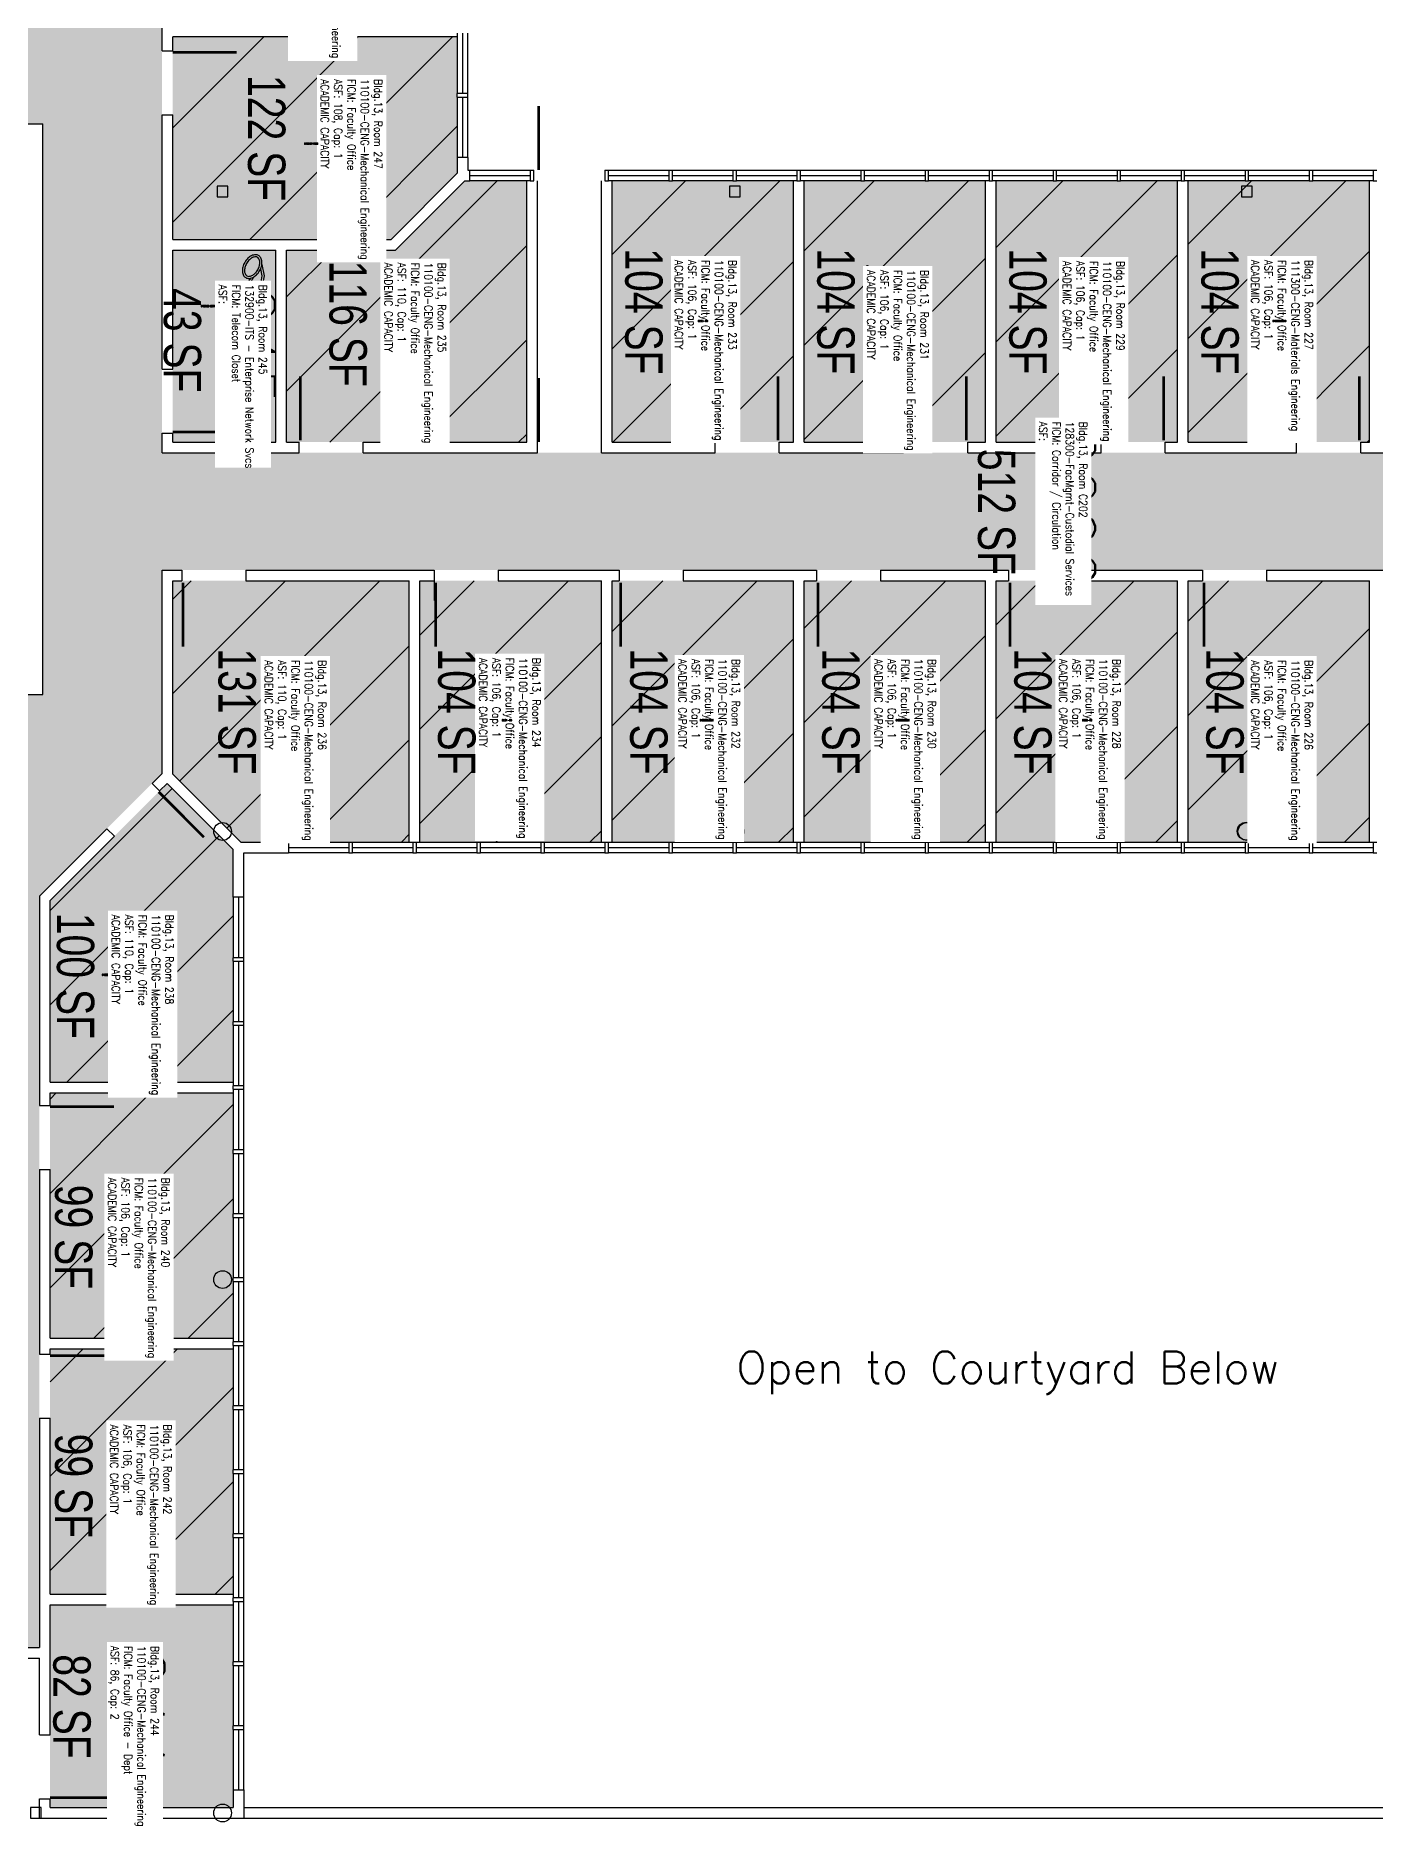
# Model space of a CAD drawing. Header units: inches. Extents: x -1297 to 2310, y -3 to 2532.
# Drawn here: x 558 to 1311, y 951 to 1959 of the extents above; entities that cross this region are included whole.
import ezdxf
from ezdxf.enums import TextEntityAlignment as Align

# ---------------------------------------------------------------- set-up
doc = ezdxf.new("R2010")
doc.units = ezdxf.units.IN
doc.header["$LTSCALE"] = 100
doc.header["$MEASUREMENT"] = 0
doc.layers.get('0').update_dxf_attribs({"linetype": 'CONTINUOUS'})
for name, color, linetype in [('A-COLS', 5, 'CONTINUOUS'), ('A-DOOR', 2, 'CONTINUOUS'), ('A-FLOR', 3, 'CONTINUOUS'), ('A-GLAZ', 1, 'CONTINUOUS'), ('A-GLAZ-SILL', 2, 'CONTINUOUS'), ('A-IDEN-ICON', 4, 'CONTINUOUS'), ('A-IDEN-RNUM', 7, 'CONTINUOUS'), ('A-IDEN-SNUM', 4, 'CONTINUOUS'), ('A-IDEN-TEXT', 4, 'CONTINUOUS'), ('A-IDEN-VNUM', 4, 'CONTINUOUS'), ('A-WALL', 5, 'CONTINUOUS'), ('AREA-TEXT', 3, 'CONTINUOUS'), ('Rooms-Capacity', 4, 'CONTINUOUS'), ('Rooms-Category-Color', 7, 'CONTINUOUS'), ('Rooms-College-Color', 7, 'CONTINUOUS'), ('Rooms-Department-Color', 7, 'CONTINUOUS'), ('Rooms-Division-Color', 7, 'CONTINUOUS'), ('Rooms-Information', 7, 'CONTINUOUS')]:
    doc.layers.add(name, color=color, linetype=linetype)
doc.styles.add('AREA', font='arial.ttf', dxfattribs={"width": 0.75, "height": 24})
doc.styles.add('ROOMFNUMBER', font='simplex', dxfattribs={"height": 0.833333})
doc.styles.add('ROOMSNUMBER', font='txt.shx', dxfattribs={"height": 0.03})
doc.styles.add('ROOMVNUMBER', font='simplex.shx', dxfattribs={"width": 0.85})

# ---------------------------------------------------------------- blocks, each defined once
blk = doc.blocks.new('CPPHONE')
for p, q in [((0.0096, 0.0252), (-0.0196, -0.0252)), ((0.0169, 0.0279), (-0.0182, -0.0329))]:
    blk.add_line(p, q)
for points in [[(0.0364, 0.0572), (0.0417, 0.0308), (0.0382, 0.0108), (0.0082, -0.0411), (-0.0083, -0.0558), (-0.0338, -0.0645)], [(0.0334, 0.047), (0.0366, 0.0307), (0.0334, 0.0126), (0.0043, -0.0379), (-0.0109, -0.0514), (-0.0265, -0.0567)]]:
    blk.add_lwpolyline(points)
for points in [[(0.0288, 0.0786, 0.139889), (0.0216, 0.0804, 0.107118), (0.0122, 0.0781, 0.079812), (0.0039, 0.0722, 0.067459), (-0.0035, 0.0626, 0.067459), (-0.008, 0.0515, 0.079812), (-0.009, 0.0413, 0.107118), (-0.0064, 0.032, 0.139889), (-0.0012, 0.0267, 0.139889), (0.0061, 0.0248, 0.107118), (0.0155, 0.0272, 0.079812), (0.0238, 0.0331, 0.067459), (0.0312, 0.0426, 0.067459), (0.0357, 0.0538, 0.079812), (0.0367, 0.0639, 0.107118), (0.034, 0.0732, 0.139889)], [(0.0263, 0.0743, 0.139889), (0.0218, 0.0754, 0.107118), (0.0144, 0.0736, 0.079812), (0.0074, 0.0686, 0.067459), (0.0008, 0.0601, 0.067459), (-0.0032, 0.0502, 0.079812), (-0.004, 0.0417, 0.107118), (-0.0019, 0.0344, 0.139889), (0.0013, 0.031, 0.139889), (0.0059, 0.0298, 0.107118), (0.0133, 0.0317, 0.079812), (0.0203, 0.0367, 0.067459), (0.0268, 0.0451, 0.067459), (0.0309, 0.055, 0.079812), (0.0317, 0.0636, 0.107118), (0.0296, 0.0709, 0.139889)], [(-0.0262, -0.0167, 0.139889), (-0.0334, -0.0148, 0.107118), (-0.0428, -0.0172, 0.079812), (-0.0511, -0.0231, 0.067459), (-0.0585, -0.0326, 0.067459), (-0.063, -0.0438, 0.079812), (-0.064, -0.0539, 0.107118), (-0.0614, -0.0632, 0.139889), (-0.0562, -0.0686, 0.139889), (-0.0489, -0.0704, 0.107118), (-0.0395, -0.0681, 0.079812), (-0.0312, -0.0622, 0.067459), (-0.0238, -0.0526, 0.067459), (-0.0193, -0.0415, 0.079812), (-0.0183, -0.0313, 0.107118), (-0.021, -0.022, 0.139889)], [(-0.0287, -0.021, 0.139889), (-0.0332, -0.0198, 0.107118), (-0.0406, -0.0217, 0.079812), (-0.0476, -0.0267, 0.067459), (-0.0542, -0.0351, 0.067459), (-0.0582, -0.045, 0.079812), (-0.059, -0.0536, 0.107118), (-0.0569, -0.0609, 0.139889), (-0.0537, -0.0643, 0.139889), (-0.0491, -0.0654, 0.107118), (-0.0417, -0.0636, 0.079812), (-0.0347, -0.0586, 0.067459), (-0.0282, -0.0501, 0.067459), (-0.0241, -0.0402, 0.079812), (-0.0233, -0.0317, 0.107118), (-0.0254, -0.0244, 0.139889)]]:
    blk.add_lwpolyline(points, format="xyb", close=True)

msp = doc.modelspace()

# ---------------------------------------------------------------- hatches: boundary and pattern name
at = {"layer": 'Rooms-Capacity'}
h = msp.add_hatch(dxfattribs=at)
h.set_pattern_fill('ANSI31', color=256, scale=300, style=0)
h.paths.add_polyline_path([(635, 1959), (795, 1959), (795, 1882.2), (757.8, 1845), (635, 1845)])
h = msp.add_hatch(dxfattribs=at)
h.set_pattern_fill('ANSI31', color=256, scale=300, style=0)
h.paths.add_polyline_path([(699, 1839), (760.2, 1839), (799.2, 1878), (834, 1878), (834, 1731), (699, 1731)])
h = msp.add_hatch(dxfattribs=at)
h.set_pattern_fill('ANSI31', color=256, scale=300, style=0)
h.paths.add_polyline_path([(882, 1878), (984, 1878), (984, 1731), (882, 1731)])
h = msp.add_hatch(dxfattribs=at)
h.set_pattern_fill('ANSI31', color=256, scale=300, style=0)
h.paths.add_polyline_path([(990, 1878), (1092, 1878), (1092, 1731), (990, 1731)])
h = msp.add_hatch(dxfattribs=at)
h.set_pattern_fill('ANSI31', color=256, scale=300, style=0)
h.paths.add_polyline_path([(1098, 1878), (1200, 1878), (1200, 1731), (1098, 1731)])
h = msp.add_hatch(dxfattribs=at)
h.set_pattern_fill('ANSI31', color=256, scale=300, style=0)
h.paths.add_polyline_path([(1206, 1878), (1308, 1878), (1308, 1731), (1206, 1731)])
h = msp.add_hatch(dxfattribs=at)
h.set_pattern_fill('ANSI31', color=256, scale=300, style=0)
h.paths.add_polyline_path([(635, 1653), (768, 1653), (768, 1506), (673.2, 1506), (635, 1544.2)])
h = msp.add_hatch(dxfattribs=at)
h.set_pattern_fill('ANSI31', color=256, scale=300, style=0)
h.paths.add_polyline_path([(774, 1653), (774, 1506), (876, 1506), (876, 1653)])
h = msp.add_hatch(dxfattribs=at)
h.set_pattern_fill('ANSI31', color=256, scale=300, style=0)
h.paths.add_polyline_path([(882, 1653), (984, 1653), (984, 1506), (882, 1506)])
h = msp.add_hatch(dxfattribs=at)
h.set_pattern_fill('ANSI31', color=256, scale=300, style=0)
h.paths.add_polyline_path([(990, 1653), (1092, 1653), (1092, 1506), (990, 1506)])
h = msp.add_hatch(dxfattribs=at)
h.set_pattern_fill('ANSI31', color=256, scale=300, style=0)
h.paths.add_polyline_path([(1098, 1653), (1098, 1506), (1200, 1506), (1200, 1653)])
h = msp.add_hatch(dxfattribs=at)
h.set_pattern_fill('ANSI31', color=256, scale=300, style=0)
h.paths.add_polyline_path([(1206, 1653), (1206, 1506), (1308, 1506), (1308, 1653)])
h = msp.add_hatch(dxfattribs=at)
h.set_pattern_fill('ANSI31', color=256, scale=300, style=0)
h.paths.add_polyline_path([(631.8, 1539), (566, 1473.2), (566, 1371), (669, 1371), (669, 1501.8)])
h = msp.add_hatch(dxfattribs=at)
h.set_pattern_fill('ANSI31', color=256, scale=300, style=0)
h.paths.add_polyline_path([(566, 1365), (669, 1365), (669, 1227), (566, 1227)])
h = msp.add_hatch(dxfattribs=at)
h.set_pattern_fill('ANSI31', color=256, scale=300, style=0)
h.paths.add_polyline_path([(566, 1221), (669, 1221), (669, 1083), (566, 1083)])
at = {"layer": 'Rooms-Category-Color', "true_color": 0xadadad}
for points in [[(1812, 1011), (1812, 1771.2), (1893, 1852.2), (1893, 2105), (1920, 2105), (1920, 2373), (522, 2373), (522, 2203), (562, 2203), (562, 1972), (512, 1972), (512, 1910), (562, 1910), (562, 1589), (514, 1589), (514, 1523), (494, 1503), (494, 1053), (560, 1053), (560, 1475.7), (629, 1544.7), (629, 1659), (629, 2209), (635, 2209), (635, 2193), (672, 2193), (672, 2307), (1827, 2307), (1827, 1879.6), (1746, 1798.6), (1746, 1659), (1746, 1011)], [(635, 1839), (693, 1839), (693, 1731), (635, 1731)], [(629, 1725), (1746, 1725), (1746, 1659), (629, 1659)]]:
    msp.add_hatch(color=253, dxfattribs=at).paths.add_polyline_path(points)
at = {"layer": 'Rooms-Category-Color', "true_color": 0xfa9ba3}
for points in [[(635, 1959), (795, 1959), (795, 1882.2), (757.8, 1845), (635, 1845)], [(699, 1839), (760.2, 1839), (799.2, 1878), (834, 1878), (834, 1731), (699, 1731)], [(882, 1878), (984, 1878), (984, 1731), (882, 1731)], [(990, 1878), (1092, 1878), (1092, 1731), (990, 1731)], [(1098, 1878), (1200, 1878), (1200, 1731), (1098, 1731)], [(1206, 1878), (1308, 1878), (1308, 1731), (1206, 1731)], [(635, 1653), (768, 1653), (768, 1506), (673.2, 1506), (635, 1544.2)], [(774, 1653), (774, 1506), (876, 1506), (876, 1653)], [(882, 1653), (984, 1653), (984, 1506), (882, 1506)], [(990, 1653), (1092, 1653), (1092, 1506), (990, 1506)], [(1098, 1653), (1098, 1506), (1200, 1506), (1200, 1653)], [(1206, 1653), (1206, 1506), (1308, 1506), (1308, 1653)], [(631.8, 1539), (566, 1473.2), (566, 1371), (669, 1371), (669, 1501.8)], [(566, 1365), (669, 1365), (669, 1227), (566, 1227)], [(566, 1221), (669, 1221), (669, 1083), (566, 1083)], [(566, 1077), (669, 1077), (669, 963), (566, 963)]]:
    msp.add_hatch(color=241, dxfattribs=at).paths.add_polyline_path(points)
at = {"layer": 'Rooms-College-Color', "true_color": 0xadadad}
for points in [[(1812, 1011), (1812, 1771.2), (1893, 1852.2), (1893, 2105), (1920, 2105), (1920, 2373), (522, 2373), (522, 2203), (562, 2203), (562, 1972), (512, 1972), (512, 1910), (562, 1910), (562, 1589), (514, 1589), (514, 1523), (494, 1503), (494, 1053), (560, 1053), (560, 1475.7), (629, 1544.7), (629, 1659), (629, 2209), (635, 2209), (635, 2193), (672, 2193), (672, 2307), (1827, 2307), (1827, 1879.6), (1746, 1798.6), (1746, 1659), (1746, 1011)], [(635, 1839), (693, 1839), (693, 1731), (635, 1731)], [(629, 1725), (1746, 1725), (1746, 1659), (629, 1659)]]:
    msp.add_hatch(color=253, dxfattribs=at).paths.add_polyline_path(points)
at = {"layer": 'Rooms-College-Color', "true_color": 0x99d7b2}
for points in [[(635, 1959), (795, 1959), (795, 1882.2), (757.8, 1845), (635, 1845)], [(699, 1839), (760.2, 1839), (799.2, 1878), (834, 1878), (834, 1731), (699, 1731)], [(882, 1878), (984, 1878), (984, 1731), (882, 1731)], [(990, 1878), (1092, 1878), (1092, 1731), (990, 1731)], [(1098, 1878), (1200, 1878), (1200, 1731), (1098, 1731)], [(1206, 1878), (1308, 1878), (1308, 1731), (1206, 1731)], [(635, 1653), (768, 1653), (768, 1506), (673.2, 1506), (635, 1544.2)], [(774, 1653), (774, 1506), (876, 1506), (876, 1653)], [(882, 1653), (984, 1653), (984, 1506), (882, 1506)], [(990, 1653), (1092, 1653), (1092, 1506), (990, 1506)], [(1098, 1653), (1098, 1506), (1200, 1506), (1200, 1653)], [(1206, 1653), (1206, 1506), (1308, 1506), (1308, 1653)], [(631.8, 1539), (566, 1473.2), (566, 1371), (669, 1371), (669, 1501.8)], [(566, 1365), (669, 1365), (669, 1227), (566, 1227)], [(566, 1221), (669, 1221), (669, 1083), (566, 1083)], [(566, 1077), (669, 1077), (669, 963), (566, 963)]]:
    msp.add_hatch(color=253, dxfattribs=at).paths.add_polyline_path(points)
at = {"layer": 'Rooms-Department-Color', "true_color": 0xacacac}
for points in [[(1812, 1011), (1812, 1771.2), (1893, 1852.2), (1893, 2105), (1920, 2105), (1920, 2373), (522, 2373), (522, 2203), (562, 2203), (562, 1972), (512, 1972), (512, 1910), (562, 1910), (562, 1589), (514, 1589), (514, 1523), (494, 1503), (494, 1053), (560, 1053), (560, 1475.7), (629, 1544.7), (629, 1659), (629, 2209), (635, 2209), (635, 2193), (672, 2193), (672, 2307), (1827, 2307), (1827, 1879.6), (1746, 1798.6), (1746, 1659), (1746, 1011)], [(635, 1839), (693, 1839), (693, 1731), (635, 1731)], [(629, 1725), (1746, 1725), (1746, 1659), (629, 1659)]]:
    msp.add_hatch(color=253, dxfattribs=at).paths.add_polyline_path(points)
at = {"layer": 'Rooms-Department-Color', "true_color": 0x99d7b2}
for points in [[(635, 1959), (795, 1959), (795, 1882.2), (757.8, 1845), (635, 1845)], [(699, 1839), (760.2, 1839), (799.2, 1878), (834, 1878), (834, 1731), (699, 1731)], [(882, 1878), (984, 1878), (984, 1731), (882, 1731)], [(990, 1878), (1092, 1878), (1092, 1731), (990, 1731)], [(1098, 1878), (1200, 1878), (1200, 1731), (1098, 1731)], [(1206, 1878), (1308, 1878), (1308, 1731), (1206, 1731)], [(635, 1653), (768, 1653), (768, 1506), (673.2, 1506), (635, 1544.2)], [(774, 1653), (774, 1506), (876, 1506), (876, 1653)], [(882, 1653), (984, 1653), (984, 1506), (882, 1506)], [(990, 1653), (1092, 1653), (1092, 1506), (990, 1506)], [(1098, 1653), (1098, 1506), (1200, 1506), (1200, 1653)], [(1206, 1653), (1206, 1506), (1308, 1506), (1308, 1653)], [(631.8, 1539), (566, 1473.2), (566, 1371), (669, 1371), (669, 1501.8)], [(566, 1365), (669, 1365), (669, 1227), (566, 1227)], [(566, 1221), (669, 1221), (669, 1083), (566, 1083)], [(566, 1077), (669, 1077), (669, 963), (566, 963)]]:
    msp.add_hatch(color=253, dxfattribs=at).paths.add_polyline_path(points)
at = {"layer": 'Rooms-Division-Color', "true_color": 0xadadad}
for points in [[(1812, 1011), (1812, 1771.2), (1893, 1852.2), (1893, 2105), (1920, 2105), (1920, 2373), (522, 2373), (522, 2203), (562, 2203), (562, 1972), (512, 1972), (512, 1910), (562, 1910), (562, 1589), (514, 1589), (514, 1523), (494, 1503), (494, 1053), (560, 1053), (560, 1475.7), (629, 1544.7), (629, 1659), (629, 2209), (635, 2209), (635, 2193), (672, 2193), (672, 2307), (1827, 2307), (1827, 1879.6), (1746, 1798.6), (1746, 1659), (1746, 1011)], [(635, 1839), (693, 1839), (693, 1731), (635, 1731)], [(629, 1725), (1746, 1725), (1746, 1659), (629, 1659)]]:
    msp.add_hatch(color=253, dxfattribs=at).paths.add_polyline_path(points)
at = {"layer": 'Rooms-Division-Color', "true_color": 0x99d7b2}
for points in [[(635, 1959), (795, 1959), (795, 1882.2), (757.8, 1845), (635, 1845)], [(699, 1839), (760.2, 1839), (799.2, 1878), (834, 1878), (834, 1731), (699, 1731)], [(882, 1878), (984, 1878), (984, 1731), (882, 1731)], [(990, 1878), (1092, 1878), (1092, 1731), (990, 1731)], [(1098, 1878), (1200, 1878), (1200, 1731), (1098, 1731)], [(1206, 1878), (1308, 1878), (1308, 1731), (1206, 1731)], [(635, 1653), (768, 1653), (768, 1506), (673.2, 1506), (635, 1544.2)], [(774, 1653), (774, 1506), (876, 1506), (876, 1653)], [(882, 1653), (984, 1653), (984, 1506), (882, 1506)], [(990, 1653), (1092, 1653), (1092, 1506), (990, 1506)], [(1098, 1653), (1098, 1506), (1200, 1506), (1200, 1653)], [(1206, 1653), (1206, 1506), (1308, 1506), (1308, 1653)], [(631.8, 1539), (566, 1473.2), (566, 1371), (669, 1371), (669, 1501.8)], [(566, 1365), (669, 1365), (669, 1227), (566, 1227)], [(566, 1221), (669, 1221), (669, 1083), (566, 1083)], [(566, 1077), (669, 1077), (669, 963), (566, 963)]]:
    msp.add_hatch(color=253, dxfattribs=at).paths.add_polyline_path(points)

# ---------------------------------------------------------------- linework, layer by layer
at = {"layer": 'A-COLS'}
for points in [[(660, 1875), (660, 1869), (666, 1869), (666, 1875)], [(948, 1875), (948, 1869), (954, 1869), (954, 1875)], [(1236, 1875), (1236, 1869), (1242, 1869), (1242, 1875)], [(555, 963), (555, 957), (561, 957), (561, 963)]]:
    msp.add_lwpolyline(points, close=True, dxfattribs=at)
for centre in [(663, 1512), (951, 1512), (1238.6, 1512.2), (1239, 1512), (663, 1260), (663, 960)]:
    msp.add_circle(centre, 5, dxfattribs=at)
at = {"layer": 'A-DOOR'}
for points in [[(635, 1950.2, 1.5, 1.5, 0), (671, 1950.2, 0, 0, 0), (671, 1949.5, 0, 0, -0.414214), (633.5, 1915, 0, 0, -0.414214)], [(840.8, 1884, 1.5, 1.5, 0), (840.8, 1920, 0, 0, 0), (841.5, 1920, 0, 0, -0.414214), (876, 1882.5, 0, 0, -0.414214)], [(635, 1736.7, 1.5, 1.5, 0), (671, 1736.7, 0, 0, 0), (671, 1737.5, 0, 0, 0.414214), (633.5, 1772, 0, 0, 0.414214)], [(706.8, 1732, 1.5, 1.5, 0), (706.8, 1768, 0, 0, 0), (707.5, 1768, 0, 0, -0.414214), (742, 1730.5, 0, 0, -0.414214)], [(840.8, 1731, 1.5, 1.5, 0), (840.8, 1767, 0, 0, 0), (841.5, 1767, 0, 0, -0.414214), (876, 1729.5, 0, 0, -0.414214)], [(975.3, 1732, 1.5, 1.5, 0), (975.3, 1768, 0, 0, 0), (974.5, 1768, 0, 0, 0.414214), (940, 1730.5, 0, 0, 0.414214)], [(1081.3, 1732, 1.5, 1.5, 0), (1081.3, 1768, 0, 0, 0), (1080.5, 1768, 0, 0, 0.414214), (1046, 1730.5, 0, 0, 0.414214)], [(1192.3, 1732, 1.5, 1.5, 0), (1192.3, 1768, 0, 0, 0), (1191.5, 1768, 0, 0, 0.414214), (1157, 1730.5, 0, 0, 0.414214)], [(1302.3, 1732, 1.5, 1.5, 0), (1302.3, 1768, 0, 0, 0), (1301.5, 1768, 0, 0, 0.414214), (1267, 1730.5, 0, 0, 0.414214)], [(640.8, 1652, 1.5, 1.5, 0), (640.8, 1616, 0, 0, 0), (641.5, 1616, 0, 0, 0.414214), (676, 1653.5, 0, 0, 0.414214)], [(782.8, 1652, 1.5, 1.5, 0), (782.8, 1616, 0, 0, 0), (783.5, 1616, 0, 0, 0.414214), (818, 1653.5, 0, 0, 0.414214)], [(886.8, 1652, 1.5, 1.5, 0), (886.8, 1616, 0, 0, 0), (887.5, 1616, 0, 0, 0.414214), (922, 1653.5, 0, 0, 0.414214)], [(997.8, 1652, 1.5, 1.5, 0), (997.8, 1616, 0, 0, 0), (998.5, 1616, 0, 0, 0.414214), (1033, 1653.5, 0, 0, 0.414214)], [(1105.8, 1652, 1.5, 1.5, 0), (1105.8, 1616, 0, 0, 0), (1106.5, 1616, 0, 0, 0.414214), (1141, 1653.5, 0, 0, 0.414214)], [(1214.8, 1652, 1.5, 1.5, 0), (1214.8, 1616, 0, 0, 0), (1215.5, 1616, 0, 0, 0.414214), (1250, 1653.5, 0, 0, 0.414214)], [(627.1, 1534.3, 1.5, 1.5, 0), (652.5, 1508.8, 0, 0, 0), (652, 1508.3, 0, 0, -0.414214), (601.1, 1510.4, 0, 0, -0.414214)], [(566, 1357.2, 1.5, 1.5, 0), (602, 1357.2, 0, 0, 0), (602, 1356.5, 0, 0, -0.414214), (564.5, 1322, 0, 0, -0.414214)], [(566, 1217.2, 1.5, 1.5, 0), (602, 1217.2, 0, 0, 0), (602, 1216.5, 0, 0, -0.414214), (564.5, 1182, 0, 0, -0.414214)], [(566, 968.7, 1.5, 1.5, 0), (602, 968.7, 0, 0, 0), (602, 969.5, 0, 0, 0.414214), (564.5, 1004, 0, 0, 0.414214)]]:
    msp.add_lwpolyline(points, format="xyseb", dxfattribs=at)
at = {"layer": 'A-FLOR'}
for p, q in [((675, 963), (1587, 963)), ((675, 957), (1587, 957))]:
    msp.add_line(p, q, dxfattribs=at)
at = {"layer": 'A-GLAZ'}
for p, q in [((798, 1961), (798, 1927)), ((798, 1925), (798, 1891)), ((802, 1881), (836, 1881)), ((880, 1881), (914, 1881)), ((916, 1881), (950, 1881)), ((952, 1881), (986, 1881)), ((988, 1881), (1022, 1881)), ((1024, 1881), (1058, 1881)), ((1060, 1881), (1094, 1881)), ((1096, 1881), (1130, 1881)), ((1132, 1881), (1166, 1881)), ((1168, 1881), (1202, 1881)), ((1204, 1881), (1238, 1881)), ((1240, 1881), (1274, 1881)), ((1276, 1881), (1310, 1881)), ((700, 1503), (734, 1503)), ((736, 1503), (770, 1503)), ((772, 1503), (806, 1503)), ((808, 1503), (842, 1503)), ((844, 1503), (878, 1503)), ((880, 1503), (914, 1503)), ((916, 1503), (950, 1503)), ((952, 1503), (986, 1503)), ((988, 1503), (1022, 1503)), ((1024, 1503), (1058, 1503)), ((1060, 1503), (1094, 1503)), ((1096, 1503), (1130, 1503)), ((1132, 1503), (1166, 1503)), ((1168, 1503), (1202, 1503)), ((1204, 1503), (1238, 1503)), ((1240, 1503), (1274, 1503)), ((1276, 1503), (1310, 1503)), ((672, 1475), (672, 1441)), ((672, 1439), (672, 1405)), ((672, 1403), (672, 1369)), ((672, 1367), (672, 1333)), ((672, 1331), (672, 1297)), ((672, 1295), (672, 1261)), ((672, 1259), (672, 1225)), ((672, 1223), (672, 1189)), ((672, 1187), (672, 1153)), ((672, 1151), (672, 1117)), ((672, 1115), (672, 1081)), ((672, 1079), (672, 1045)), ((672, 1043), (672, 1009)), ((672, 1007), (672, 973))]:
    msp.add_line(p, q, dxfattribs=at)
at = {"layer": 'A-GLAZ-SILL'}
for p, q in [((795, 1961), (795, 1927)), ((801, 1927), (801, 1961)), ((795, 1925), (795, 1891)), ((801, 1891), (801, 1925)), ((802, 1884), (836, 1884)), ((836, 1878), (802, 1878)), ((880, 1884), (914, 1884)), ((914, 1878), (880, 1878)), ((916, 1884), (950, 1884)), ((950, 1878), (916, 1878)), ((952, 1884), (986, 1884)), ((986, 1878), (952, 1878)), ((988, 1884), (1022, 1884)), ((1022, 1878), (988, 1878)), ((1024, 1884), (1058, 1884)), ((1058, 1878), (1024, 1878)), ((1060, 1884), (1094, 1884)), ((1094, 1878), (1060, 1878)), ((1096, 1884), (1130, 1884)), ((1130, 1878), (1096, 1878)), ((1132, 1884), (1166, 1884)), ((1166, 1878), (1132, 1878)), ((1168, 1884), (1202, 1884)), ((1202, 1878), (1168, 1878)), ((1204, 1884), (1238, 1884)), ((1238, 1878), (1204, 1878)), ((1240, 1884), (1274, 1884)), ((1274, 1878), (1240, 1878)), ((1276, 1884), (1310, 1884)), ((1310, 1878), (1276, 1878)), ((700, 1506), (734, 1506)), ((736, 1506), (770, 1506)), ((772, 1506), (806, 1506)), ((808, 1506), (842, 1506)), ((844, 1506), (878, 1506)), ((880, 1506), (914, 1506)), ((916, 1506), (950, 1506)), ((952, 1506), (986, 1506)), ((988, 1506), (1022, 1506)), ((1024, 1506), (1058, 1506)), ((1060, 1506), (1094, 1506)), ((1096, 1506), (1130, 1506)), ((1132, 1506), (1166, 1506)), ((1168, 1506), (1202, 1506)), ((1204, 1506), (1238, 1506)), ((1240, 1506), (1274, 1506)), ((1276, 1506), (1310, 1506)), ((734, 1500), (700, 1500)), ((770, 1500), (736, 1500)), ((806, 1500), (772, 1500)), ((842, 1500), (808, 1500)), ((878, 1500), (844, 1500)), ((914, 1500), (880, 1500)), ((950, 1500), (916, 1500)), ((986, 1500), (952, 1500)), ((1022, 1500), (988, 1500)), ((1058, 1500), (1024, 1500)), ((1094, 1500), (1060, 1500)), ((1130, 1500), (1096, 1500)), ((1166, 1500), (1132, 1500)), ((1202, 1500), (1168, 1500)), ((1238, 1500), (1204, 1500)), ((1274, 1500), (1240, 1500)), ((1310, 1500), (1276, 1500)), ((669, 1475), (669, 1441)), ((675, 1441), (675, 1475)), ((669, 1439), (669, 1405)), ((675, 1405), (675, 1439)), ((669, 1403), (669, 1369)), ((675, 1369), (675, 1403)), ((669, 1367), (669, 1333)), ((675, 1333), (675, 1367)), ((669, 1331), (669, 1297)), ((675, 1297), (675, 1331)), ((669, 1295), (669, 1261)), ((675, 1261), (675, 1295)), ((669, 1259), (669, 1225)), ((675, 1225), (675, 1259)), ((669, 1223), (669, 1189)), ((675, 1189), (675, 1223)), ((669, 1187), (669, 1153)), ((675, 1153), (675, 1187)), ((669, 1151), (669, 1117)), ((675, 1117), (675, 1151)), ((669, 1115), (669, 1081)), ((675, 1081), (675, 1115)), ((669, 1079), (669, 1045)), ((675, 1045), (675, 1079)), ((669, 1043), (669, 1009)), ((675, 1009), (675, 1043)), ((669, 1007), (669, 973)), ((675, 973), (675, 1007))]:
    msp.add_line(p, q, dxfattribs=at)
at = {"layer": 'A-WALL'}
for p, q in [((629, 1951), (629, 1972)), ((795, 1959), (635, 1959)), ((635, 1951), (635, 1959)), ((629, 1951), (635, 1951)), ((795, 1925), (795, 1927)), ((801, 1927), (795, 1927)), ((801, 1925), (801, 1927)), ((795, 1925), (801, 1925)), ((512, 1910), (562, 1910)), ((562, 1589), (562, 1910)), ((629, 1915), (635, 1915)), ((629, 1772), (629, 1915)), ((635, 1845), (635, 1915)), ((801, 1891), (795, 1891)), ((795, 1891), (795, 1882.2)), ((801, 1891), (801, 1884)), ((795, 1882.2), (757.8, 1845)), ((799.2, 1878), (760.2, 1839)), ((799.2, 1878), (802, 1878)), ((801, 1884), (802, 1884)), ((802, 1878), (802, 1884)), ((834, 1731), (834, 1878)), ((836, 1884), (838, 1884)), ((836, 1884), (836, 1878)), ((836, 1878), (838, 1878)), ((838, 1878), (838, 1884)), ((840, 1731), (840, 1878)), ((876, 1731), (876, 1878)), ((878, 1884), (878, 1878)), ((878, 1884), (880, 1884)), ((878, 1878), (880, 1878)), ((880, 1878), (880, 1884)), ((882, 1731), (882, 1878)), ((882, 1731), (882, 1878)), ((882, 1731), (882, 1878)), ((914, 1884), (916, 1884)), ((914, 1884), (914, 1878)), ((914, 1878), (916, 1878)), ((916, 1878), (916, 1884)), ((950, 1884), (952, 1884)), ((950, 1884), (950, 1878)), ((950, 1878), (952, 1878)), ((952, 1878), (952, 1884)), ((984, 1731), (984, 1878)), ((986, 1884), (986, 1878)), ((986, 1884), (988, 1884)), ((986, 1878), (988, 1878)), ((988, 1878), (988, 1884)), ((990, 1731), (990, 1878)), ((1022, 1884), (1024, 1884)), ((1022, 1884), (1022, 1878)), ((1022, 1878), (1024, 1878)), ((1024, 1878), (1024, 1884)), ((1058, 1884), (1060, 1884)), ((1058, 1884), (1058, 1878)), ((1058, 1878), (1060, 1878)), ((1060, 1878), (1060, 1884)), ((1092, 1731), (1092, 1878)), ((1094, 1884), (1094, 1878)), ((1094, 1884), (1096, 1884)), ((1094, 1878), (1096, 1878)), ((1096, 1878), (1096, 1884)), ((1098, 1731), (1098, 1878)), ((1130, 1884), (1132, 1884)), ((1130, 1884), (1130, 1878)), ((1130, 1878), (1132, 1878)), ((1132, 1878), (1132, 1884)), ((1166, 1884), (1168, 1884)), ((1166, 1884), (1166, 1878)), ((1166, 1878), (1168, 1878)), ((1168, 1878), (1168, 1884)), ((1200, 1731), (1200, 1878)), ((1202, 1884), (1202, 1878)), ((1202, 1884), (1204, 1884)), ((1202, 1878), (1204, 1878)), ((1204, 1878), (1204, 1884)), ((1206, 1731), (1206, 1878)), ((1238, 1884), (1240, 1884)), ((1238, 1884), (1238, 1878)), ((1238, 1878), (1240, 1878)), ((1240, 1878), (1240, 1884)), ((1274, 1884), (1276, 1884)), ((1274, 1884), (1274, 1878)), ((1274, 1878), (1276, 1878)), ((1276, 1878), (1276, 1884)), ((1308, 1731), (1308, 1878)), ((1310, 1884), (1310, 1878)), ((1310, 1884), (1312, 1884)), ((1310, 1878), (1312, 1878)), ((635, 1845), (757.8, 1845)), ((635, 1839), (693, 1839)), ((635, 1772), (635, 1839)), ((693, 1731), (693, 1839)), ((699, 1731), (699, 1839)), ((699, 1839), (760.2, 1839)), ((629, 1772), (635, 1772)), ((629, 1725), (629, 1736)), ((629, 1736), (635, 1736)), ((635, 1731), (635, 1736)), ((629, 1725), (706, 1725)), ((635, 1731), (693, 1731)), ((699, 1731), (706, 1731)), ((706, 1725), (706, 1731)), ((742, 1725), (742, 1731)), ((742, 1731), (834, 1731)), ((742, 1725), (840, 1725)), ((840, 1725), (840, 1731)), ((876, 1725), (876, 1731)), ((876, 1725), (940, 1725)), ((882, 1731), (940, 1731)), ((940, 1725), (940, 1731)), ((976, 1725), (976, 1731)), ((976, 1731), (984, 1731)), ((976, 1725), (1046, 1725)), ((990, 1731), (1046, 1731)), ((1046, 1725), (1046, 1731)), ((1082, 1725), (1082, 1731)), ((1082, 1731), (1092, 1731)), ((1082, 1725), (1157, 1725)), ((1098, 1731), (1157, 1731)), ((1157, 1725), (1157, 1731)), ((1193, 1725), (1193, 1731)), ((1193, 1731), (1200, 1731)), ((1193, 1725), (1267, 1725)), ((1206, 1731), (1267, 1731)), ((1267, 1725), (1267, 1731)), ((1303, 1725), (1303, 1731)), ((1303, 1731), (1308, 1731)), ((1303, 1725), (1374, 1725)), ((629, 1659), (640, 1659)), ((629, 1544.7), (629, 1659)), ((640, 1659), (640, 1653)), ((676, 1659), (676, 1653)), ((676, 1659), (782, 1659)), ((782, 1659), (782, 1642)), ((818, 1659), (818, 1653)), ((818, 1659), (886, 1659)), ((886, 1659), (886, 1653)), ((922, 1659), (922, 1653)), ((922, 1659), (997, 1659)), ((997, 1659), (997, 1653)), ((1033, 1659), (1033, 1653)), ((1033, 1659), (1105, 1659)), ((1105, 1659), (1105, 1653)), ((1141, 1659), (1141, 1653)), ((1141, 1659), (1214, 1659)), ((1214, 1659), (1214, 1653)), ((1250, 1659), (1250, 1653)), ((1250, 1659), (1320, 1659)), ((635, 1653), (640, 1653)), ((635, 1544.2), (635, 1653)), ((676, 1653), (768, 1653)), ((768, 1506), (768, 1653)), ((774, 1506), (774, 1653)), ((774, 1653), (782, 1653)), ((818, 1653), (876, 1653)), ((876, 1506), (876, 1653)), ((876, 1506), (876, 1653)), ((882, 1506), (882, 1653)), ((882, 1653), (886, 1653)), ((882, 1506), (882, 1653)), ((882, 1506), (882, 1653)), ((922, 1653), (984, 1653)), ((984, 1506), (984, 1653)), ((990, 1506), (990, 1653)), ((990, 1653), (997, 1653)), ((990, 1506), (990, 1653)), ((1033, 1653), (1092, 1653)), ((1092, 1506), (1092, 1653)), ((1098, 1506), (1098, 1653)), ((1098, 1653), (1105, 1653)), ((1141, 1653), (1200, 1653)), ((1200, 1506), (1200, 1653)), ((1206, 1506), (1206, 1653)), ((1206, 1653), (1214, 1653)), ((1250, 1653), (1308, 1653)), ((1308, 1506), (1308, 1653)), ((514, 1589), (562, 1589)), ((629, 1544.7), (623.4, 1539)), ((673.2, 1506), (635, 1544.2)), ((623.4, 1539), (627.6, 1534.8)), ((631.8, 1539), (627.6, 1534.8)), ((669, 1501.8), (631.8, 1539)), ((597.9, 1513.6), (560, 1475.7)), ((597.9, 1513.6), (602.2, 1509.3)), ((602.2, 1509.3), (566, 1473.2)), ((673.2, 1506), (768, 1506)), ((700, 1506), (700, 1500)), ((734, 1506), (736, 1506)), ((734, 1506), (734, 1500)), ((736, 1500), (736, 1506)), ((770, 1506), (772, 1506)), ((770, 1506), (770, 1500)), ((772, 1500), (772, 1506)), ((806, 1506), (808, 1506)), ((806, 1506), (806, 1500)), ((808, 1500), (808, 1506)), ((842, 1506), (842, 1500)), ((842, 1506), (844, 1506)), ((844, 1500), (844, 1506)), ((878, 1506), (880, 1506)), ((878, 1506), (878, 1500)), ((880, 1500), (880, 1506)), ((914, 1506), (914, 1500)), ((914, 1506), (916, 1506)), ((916, 1500), (916, 1506)), ((950, 1506), (950, 1500)), ((950, 1506), (952, 1506)), ((952, 1500), (952, 1506)), ((986, 1506), (988, 1506)), ((986, 1506), (986, 1500)), ((988, 1500), (988, 1506)), ((1022, 1506), (1022, 1500)), ((1022, 1506), (1024, 1506)), ((1024, 1500), (1024, 1506)), ((1058, 1506), (1058, 1500)), ((1058, 1506), (1060, 1506)), ((1060, 1500), (1060, 1506)), ((1094, 1506), (1096, 1506)), ((1094, 1506), (1094, 1500)), ((1096, 1500), (1096, 1506)), ((1130, 1506), (1130, 1500)), ((1130, 1506), (1132, 1506)), ((1132, 1500), (1132, 1506)), ((1166, 1506), (1166, 1500)), ((1166, 1506), (1168, 1506)), ((1168, 1500), (1168, 1506)), ((1202, 1506), (1204, 1506)), ((1202, 1506), (1202, 1500)), ((1204, 1500), (1204, 1506)), ((1238, 1506), (1238, 1500)), ((1238, 1506), (1240, 1506)), ((1240, 1500), (1240, 1506)), ((1274, 1506), (1274, 1500)), ((1274, 1506), (1276, 1506)), ((1276, 1500), (1276, 1506)), ((1310, 1506), (1312, 1506)), ((1310, 1506), (1310, 1500)), ((669, 1475), (669, 1501.8)), ((675, 1500), (700, 1500)), ((675, 1475), (675, 1500)), ((734, 1500), (736, 1500)), ((770, 1500), (772, 1500)), ((806, 1500), (808, 1500)), ((842, 1500), (844, 1500)), ((878, 1500), (880, 1500)), ((914, 1500), (916, 1500)), ((950, 1500), (952, 1500)), ((986, 1500), (988, 1500)), ((1022, 1500), (1024, 1500)), ((1058, 1500), (1060, 1500)), ((1094, 1500), (1096, 1500)), ((1130, 1500), (1132, 1500)), ((1166, 1500), (1168, 1500)), ((1202, 1500), (1204, 1500)), ((1238, 1500), (1240, 1500)), ((1274, 1500), (1276, 1500)), ((1310, 1500), (1312, 1500)), ((560, 1475.7), (560, 1358)), ((566, 1371), (566, 1473.2)), ((675, 1475), (669, 1475)), ((669, 1439), (669, 1441)), ((675, 1441), (669, 1441)), ((669, 1439), (675, 1439)), ((675, 1439), (675, 1441)), ((669, 1403), (669, 1405)), ((675, 1405), (669, 1405)), ((669, 1403), (675, 1403)), ((675, 1403), (675, 1405)), ((566, 1371), (669, 1371)), ((566, 1365), (669, 1365)), ((566, 1358), (566, 1365)), ((669, 1367), (669, 1369)), ((675, 1369), (669, 1369)), ((669, 1367), (675, 1367)), ((675, 1367), (675, 1369)), ((560, 1358), (566, 1358)), ((675, 1333), (669, 1333)), ((669, 1331), (669, 1333)), ((675, 1331), (675, 1333)), ((560, 1322), (566, 1322)), ((560, 1322), (560, 1218)), ((566, 1227), (566, 1322)), ((669, 1331), (675, 1331)), ((675, 1297), (669, 1297)), ((669, 1295), (669, 1297)), ((669, 1295), (675, 1295)), ((675, 1295), (675, 1297)), ((675, 1261), (669, 1261)), ((669, 1259), (669, 1261)), ((675, 1259), (675, 1261)), ((669, 1259), (675, 1259)), ((566, 1227), (669, 1227)), ((566, 1221), (669, 1221)), ((566, 1218), (566, 1221)), ((675, 1225), (669, 1225)), ((669, 1223), (669, 1225)), ((669, 1223), (675, 1223)), ((675, 1223), (675, 1225)), ((560, 1218), (566, 1218)), ((560, 1182), (566, 1182)), ((560, 1182), (560, 1053)), ((566, 1083), (566, 1182)), ((675, 1189), (669, 1189)), ((669, 1187), (669, 1189)), ((669, 1187), (675, 1187)), ((675, 1187), (675, 1189)), ((675, 1153), (669, 1153)), ((669, 1151), (669, 1153)), ((669, 1151), (675, 1151)), ((675, 1151), (675, 1153)), ((669, 1115), (669, 1117)), ((675, 1117), (669, 1117)), ((669, 1115), (675, 1115)), ((675, 1115), (675, 1117)), ((566, 1083), (669, 1083)), ((669, 1079), (669, 1081)), ((675, 1081), (669, 1081)), ((675, 1079), (675, 1081)), ((566, 1077), (669, 1077)), ((566, 1004), (566, 1077)), ((669, 1079), (675, 1079)), ((553, 1053), (560, 1053)), ((553, 1047), (560, 1047)), ((560, 1004), (560, 1047)), ((669, 1043), (669, 1045)), ((675, 1045), (669, 1045)), ((669, 1043), (675, 1043)), ((675, 1043), (675, 1045)), ((669, 1007), (669, 1009)), ((675, 1009), (669, 1009)), ((675, 1007), (675, 1009)), ((560, 1004), (566, 1004)), ((669, 1007), (675, 1007)), ((669, 973), (669, 963)), ((669, 973), (675, 973)), ((675, 973), (675, 957)), ((560, 957), (560, 968)), ((560, 968), (566, 968)), ((566, 963), (566, 968)), ((566, 963), (669, 963)), ((560, 957), (675, 957))]:
    msp.add_line(p, q, dxfattribs=at)

# ---------------------------------------------------------------- block references
at = {"layer": 'A-IDEN-ICON', "xscale": 240, "yscale": 240, "zscale": 240, "rotation": 359.9999999726526}
msp.add_blockref('CPPHONE', (676.3, 1817.1), dxfattribs=at)

# ---------------------------------------------------------------- texts
at = {"layer": 'A-IDEN-RNUM', "style": 'ROOMSNUMBER', "width": 0.85}
for s, p in [('0247-00', (712.8, 1898.9)), ('0245-00', (654.7, 1807.5)), ('0233-00', (933.1, 1799.1)), ('0231-00', (1041.2, 1799.1)), ('0229-00', (1151.4, 1799.1)), ('0227-00', (1257.3, 1799.1)), ('0235-00', (781.4, 1786.6)), ('C202-00', (1139.5, 1681.7)), ('0236-00', (702.4, 1574.6)), ('0234-00', (822.9, 1574.6)), ('0232-00', (935.2, 1574.6)), ('0230-00', (1045.4, 1574.6)), ('0228-00', (1149.2, 1574.6)), ('0226-00', (1257.3, 1574.6)), ('0238-00', (599, 1431.4)), ('0240-00', (619.3, 1292.1)), ('0242-00', (619.3, 1148.8)), ('0244-00', (619.3, 1015.7))]:
    msp.add_text(s, height=1, rotation=360, dxfattribs=at).set_placement(p, align=Align.MIDDLE)
at = {"layer": 'A-IDEN-SNUM', "style": 'ROOMSNUMBER', "width": 0.85}
for s, p in [('0130024700', (712.8, 1898.9)), ('0130024500', (654.7, 1807.5)), ('0130023300', (933.1, 1799.1)), ('0130023100', (1041.2, 1799.1)), ('0130022900', (1151.4, 1799.1)), ('0130022700', (1257.3, 1799.1)), ('0130023500', (781.4, 1786.6)), ('0130C20200', (1139.5, 1681.7)), ('0130023600', (702.4, 1574.6)), ('0130023400', (822.9, 1574.6)), ('0130023200', (935.2, 1574.6)), ('0130023000', (1045.4, 1574.6)), ('0130022800', (1149.2, 1574.6)), ('0130022600', (1257.3, 1574.6)), ('0130023800', (599, 1431.4)), ('0130024000', (619.3, 1292.1)), ('0130024200', (619.3, 1148.8)), ('0130024400', (619.3, 1015.7))]:
    msp.add_text(s, height=1, rotation=360, dxfattribs=at).set_placement(p, align=Align.MIDDLE)
at = {"layer": 'A-IDEN-TEXT', "style": 'ROOMFNUMBER'}
msp.add_text('Open to Courtyard Below', height=18, rotation=360, dxfattribs=at).set_placement((952, 1201.6))
at = {"layer": 'A-IDEN-VNUM', "style": 'ROOMVNUMBER', "width": 0.85}
for s, p in [('247', (734, 1900.8)), ('235', (769.8, 1797.6)), ('233', (933.1, 1799.1)), ('231', (1041.2, 1799.1)), ('229', (1151.4, 1799.1)), ('227', (1257.3, 1799.1)), ('245', (676.7, 1785.2)), ('C202', (1138, 1694.7)), ('236', (702.4, 1574.6)), ('234', (822.9, 1574.6)), ('232', (935.2, 1574.6)), ('230', (1045.4, 1574.6)), ('228', (1149.2, 1574.6)), ('226', (1257.3, 1574.6)), ('238', (616.5, 1430.8)), ('240', (614.5, 1283)), ('242', (615.5, 1144)), ('244', (614.5, 1018.9))]:
    msp.add_text(s, height=31.5, rotation=270, dxfattribs=at).set_placement(p, align=Align.MIDDLE_CENTER)
at = {"layer": 'AREA-TEXT', "style": 'AREA', "width": 0.75}
for s, p in [('122 SF', (687.8, 1902)), ('104 SF', (899.9, 1804.5)), ('104 SF', (1007.9, 1804.5)), ('104 SF', (1115.9, 1804.5)), ('104 SF', (1223.9, 1804.5)), ('116 SF', (733.6, 1797.6)), ('43 SF', (640.4, 1788.3)), ('512 SF', (1098.3, 1691.8)), ('131 SF', (671.2, 1579.5)), ('104 SF', (794.7, 1579.5)), ('104 SF', (902.7, 1579.5)), ('104 SF', (1010.7, 1579.5)), ('104 SF', (1118.7, 1579.5)), ('104 SF', (1226.7, 1579.5)), ('100 SF', (580.3, 1430.8)), ('99 SF', (579.3, 1284)), ('99 SF', (579.3, 1144)), ('82 SF', (578.3, 1019.9))]:
    msp.add_text(s, height=21, rotation=270, dxfattribs=at).set_placement(p, align=Align.MIDDLE_CENTER)

# ---------------------------------------------------------------- next in the draw order: texts
at = {"layer": 'Rooms-Information', "char_height": 4.5, "width": 100.8, "attachment_point": 7, "rotation": 270, "style": 'ROOMVNUMBER', "bg_fill": 3, "box_fill_scale": 1.5, "bg_fill_color": 256, "bg_fill_true_color": 13158600, "bg_fill_transparency": 0}
for s, insert in [('Bldg.13, Room 248^M^J110100-CENG-Mechanical Engineering^M^JFICM: Faculty Office^M^JASF: 108, Cap: 1^M^JACADEMIC CAPACITY', (702.1, 2048.5)), ('Bldg.13, Room 233^M^J110100-CENG-Mechanical Engineering^M^JFICM: Faculty Office^M^JASF: 106, Cap: 1^M^JACADEMIC CAPACITY', (917.4, 1833.5)), ('Bldg.13, Room 227^M^J111300-CENG-Materials Engineering^M^JFICM: Faculty Office^M^JASF: 106, Cap: 1^M^JACADEMIC CAPACITY', (1241.5, 1833.5)), ('Bldg.13, Room 235^M^J110100-CENG-Mechanical Engineering^M^JFICM: Faculty Office^M^JASF: 110, Cap: 1^M^JACADEMIC CAPACITY', (754, 1832)), ('Bldg.13, Room 231^M^J110100-CENG-Mechanical Engineering^M^JFICM: Faculty Office^M^JASF: 106, Cap: 1^M^JACADEMIC CAPACITY', (1025.4, 1827.8)), ('Bldg.13, Room 229^M^J110100-CENG-Mechanical Engineering^M^JFICM: Faculty Office^M^JASF: 106, Cap: 1^M^JACADEMIC CAPACITY', (1135.6, 1832.9)), ('Bldg.13, Room 245^M^J132900-ITS - Enterprise Network Svcs^M^JFICM: Telecom Closet^M^JASF: ', (660.9, 1819.6)), ('Bldg.13, Room 236^M^J110100-CENG-Mechanical Engineering^M^JFICM: Faculty Office^M^JASF: 110, Cap: 1^M^JACADEMIC CAPACITY', (686.7, 1608.4)), ('Bldg.13, Room 234^M^J110100-CENG-Mechanical Engineering^M^JFICM: Faculty Office^M^JASF: 106, Cap: 1^M^JACADEMIC CAPACITY', (807.2, 1609.7)), ('Bldg.13, Room 232^M^J110100-CENG-Mechanical Engineering^M^JFICM: Faculty Office^M^JASF: 106, Cap: 1^M^JACADEMIC CAPACITY', (919.4, 1609.1)), ('Bldg.13, Room 230^M^J110100-CENG-Mechanical Engineering^M^JFICM: Faculty Office^M^JASF: 106, Cap: 1^M^JACADEMIC CAPACITY', (1029.6, 1609.1)), ('Bldg.13, Room 228^M^J110100-CENG-Mechanical Engineering^M^JFICM: Faculty Office^M^JASF: 106, Cap: 1^M^JACADEMIC CAPACITY', (1133.5, 1609.1)), ('Bldg.13, Room 226^M^J110100-CENG-Mechanical Engineering^M^JFICM: Faculty Office^M^JASF: 106, Cap: 1^M^JACADEMIC CAPACITY', (1241.5, 1608.4)), ('Bldg.13, Room 238^M^J110100-CENG-Mechanical Engineering^M^JFICM: Faculty Office^M^JASF: 110, Cap: 1^M^JACADEMIC CAPACITY', (600.8, 1465.3)), ('Bldg.13, Room 240^M^J110100-CENG-Mechanical Engineering^M^JFICM: Faculty Office^M^JASF: 106, Cap: 1^M^JACADEMIC CAPACITY', (598.7, 1317.4)), ('Bldg.13, Room 242^M^J110100-CENG-Mechanical Engineering^M^JFICM: Faculty Office^M^JASF: 106, Cap: 1^M^JACADEMIC CAPACITY', (599.8, 1178.5)), ('Bldg.13, Room 244^M^J110100-CENG-Mechanical Engineering^M^JFICM: Faculty Office - Dept^M^JASF: 86, Cap: 2', (598.7, 1054))]:
    msp.add_mtext(s, dxfattribs=dict(at, insert=insert))

# ---------------------------------------------------------------- next in the draw order: texts
for s, insert in [('Bldg.13, Room 247^M^J110100-CENG-Mechanical Engineering^M^JFICM: Faculty Office^M^JASF: 108, Cap: 1^M^JACADEMIC CAPACITY', (718.3, 1935.2)), ('Bldg.13, Room C202^M^J128300-FacMgmt-Custodial Services^M^JFICM: Corridor / Circulation^M^JASF: ', (1122.2, 1742.5))]:
    msp.add_mtext(s, dxfattribs=dict(at, insert=insert))

doc.saveas('drawing.dxf')
